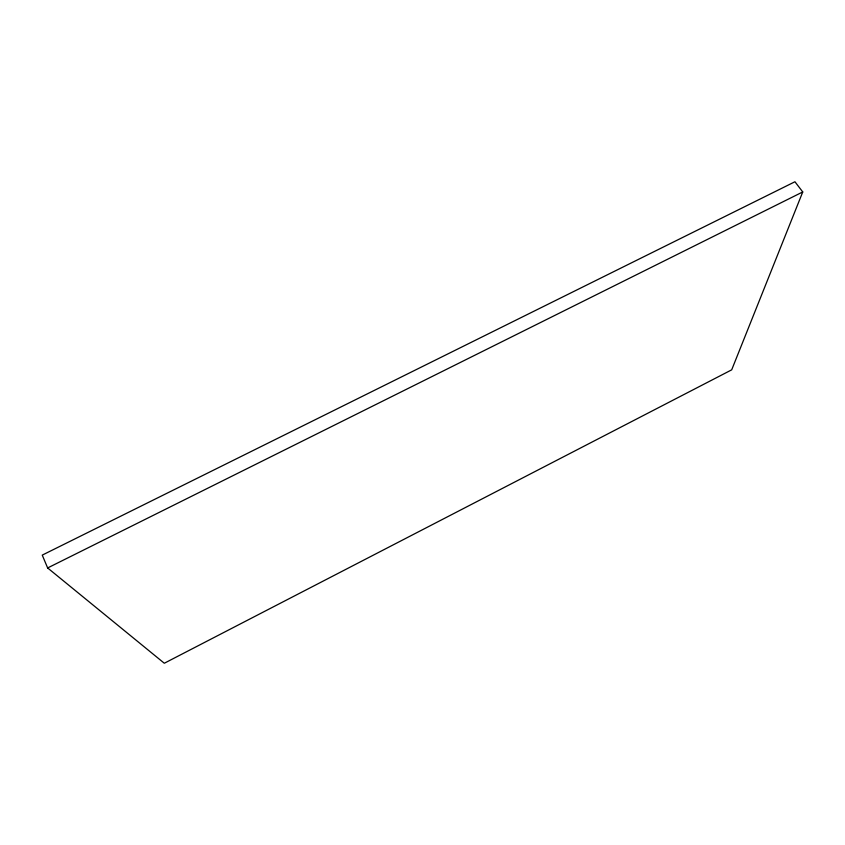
<?xml version="1.0" encoding="UTF-8"?>
<svg xmlns="http://www.w3.org/2000/svg" width="845" height="845" viewBox="0 0 845 845"><rect width="100%" height="100%" fill="white"/><g stroke="black" fill="none" stroke-linecap="round" stroke-linejoin="round"><path stroke-width="1.27" d="M802.75 191.952L731.696 369.835L164.31 663.24L47.637 567.946L42.25 555.112L794.944 181.76L802.75 191.952L47.637 567.946"/></g></svg>
